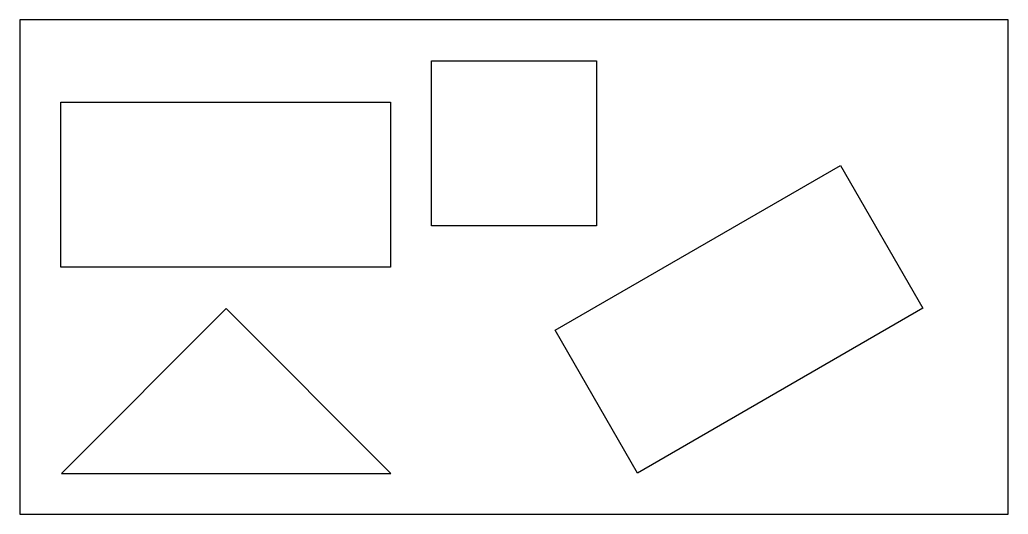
# Model space of a CAD drawing. Header units: metres. Extents: x 0 to 120, y 0 to 60.
import ezdxf

# ---------------------------------------------------------------- set-up
doc = ezdxf.new("R2010")
doc.units = ezdxf.units.M
picture_1 = doc.add_image_def('image1.png', size_in_pixel=(400, 200))
picture_2 = doc.add_image_def('image2.tif', size_in_pixel=(300, 300))
picture_3 = doc.add_image_def('image3.jpg', size_in_pixel=(400, 200))

msp = doc.modelspace()

# ---------------------------------------------------------------- linework, layer by layer
at = {"color": 8}
msp.add_lwpolyline([(0, 0), (120, 0), (120, 60), (0, 60)], close=True, dxfattribs=at)

# ---------------------------------------------------------------- pictures from other files: only their frames are drawn
at = {"color": 5}
image = msp.add_image(picture_2, insert=(50, 35), size_in_units=(20, 20), dxfattribs=at)
at = {"color": 1}
image = msp.add_image(picture_1, insert=(5, 30), size_in_units=(40, 20), dxfattribs=at)
at = {"color": 3}
image = msp.add_image(picture_1, insert=(75, 5), size_in_units=(40, 20), rotation=30, dxfattribs=at)
at = {"color": 2}
image = msp.add_image(picture_3, insert=(5, 5), size_in_units=(40, 20), dxfattribs=at)
image.set_boundary_path([(0, 200), (400, 200), (200, 0), (0, 200)])

doc.saveas('drawing.dxf')
